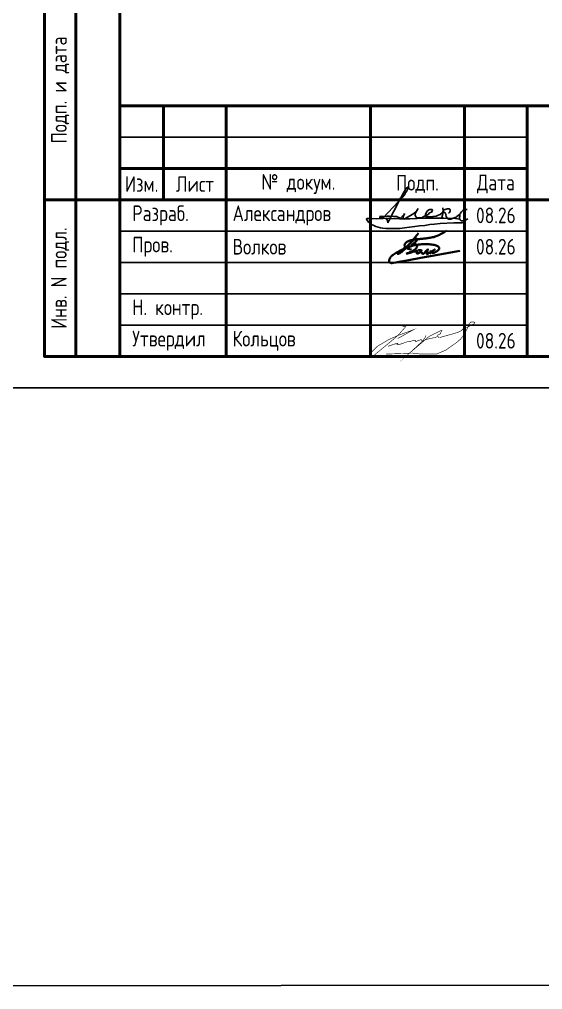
# Model space of a CAD drawing. Header units: millimetres. Extents: x -1043 to 5194, y -96 to 618.
# Drawn here: x -416 to -332.5, y -96 to 58.8 of the extents above; entities that cross this region are included whole.
import ezdxf

# ---------------------------------------------------------------- set-up
doc = ezdxf.new("R2010")
doc.units = ezdxf.units.MM
doc.layers.add('Подписи', color=7, linetype='Continuous')
doc.styles.add('Gost_type_A', font='GOST_A.TTF')

# ---------------------------------------------------------------- blocks, each defined once
blk = doc.blocks.new('Штамп левый нижний')
at = {"lineweight": 50}
for points in [[(-12, 145), (-7, 145), (-7, 110), (-12, 110)], [(-7, 145), (0, 145), (0, 110), (-7, 110)], [(-12, 110), (-7, 110), (-7, 85), (-12, 85)], [(-7, 110), (0, 110), (0, 85), (-7, 85)], [(-12, 85), (-7, 85), (-7, 60), (-12, 60)], [(-7, 85), (0, 85), (0, 60), (-7, 60)], [(-12, 60), (-7, 60), (-7, 25), (-12, 25)], [(-7, 60), (0, 60), (0, 25), (-7, 25)], [(-12, 25), (-7, 25), (-7, 0), (-12, 0)], [(-7, 25), (0, 25), (0, 0), (-7, 0)]]:
    blk.add_lwpolyline(points, close=True, dxfattribs=at)
at = {"char_height": 2.5, "attachment_point": 5, "rotation": 90, "style": 'Gost_type_A'}
for s, insert, width in [('Подп. и дата', (-9.5, 127.5), 35), ('Инв. № дубл.', (-9.5, 97.5), 25), ('Взам. инв. №', (-9.5, 72.5), 25), ('Подп. и дата', (-9.5, 42.5), 35), ('Инв. N подл.', (-9.5, 12.5), 25)]:
    blk.add_mtext(s, dxfattribs=dict(at, insert=insert, width=width))
blk = doc.blocks.new('Формат_А4')
blk.add_lwpolyline([(0, 297), (0, 0), (-210, 0), (-210, 297)], close=True)
at = {"lineweight": 50}
blk.add_lwpolyline([(-190, 292), (-5, 292), (-5, 5), (-190, 5)], close=True, dxfattribs=at)
blk = doc.blocks.new('Штамп большой нижний текстовый')
for points in [[(-185, 40), (-178, 40), (-178, 35), (-185, 35)], [(-178, 40), (-168, 40), (-168, 35), (-178, 35)], [(-168, 40), (-145, 40), (-145, 35), (-168, 35)], [(-145, 40), (-130, 40), (-130, 35), (-145, 35)], [(-130, 40), (-120, 40), (-120, 35), (-130, 35)], [(-185, 35), (-178, 35), (-178, 30), (-185, 30)], [(-178, 35), (-168, 35), (-168, 30), (-178, 30)], [(-168, 35), (-145, 35), (-145, 30), (-168, 30)], [(-145, 35), (-130, 35), (-130, 30), (-145, 30)], [(-130, 35), (-120, 35), (-120, 30), (-130, 30)], [(-185, 25), (-168, 25), (-168, 20), (-185, 20)], [(-168, 25), (-145, 25), (-145, 20), (-168, 20)], [(-145, 25), (-130, 25), (-130, 20), (-145, 20)], [(-130, 25), (-120, 25), (-120, 20), (-130, 20)], [(-185, 20), (-168, 20), (-168, 15), (-185, 15)], [(-168, 20), (-145, 20), (-145, 15), (-168, 15)], [(-145, 20), (-130, 20), (-130, 15), (-145, 15)], [(-130, 20), (-120, 20), (-120, 15), (-130, 15)], [(-185, 15), (-168, 15), (-168, 10), (-185, 10)], [(-168, 15), (-145, 15), (-145, 10), (-168, 10)], [(-145, 15), (-130, 15), (-130, 10), (-145, 10)], [(-130, 15), (-120, 15), (-120, 10), (-130, 10)], [(-185, 10), (-168, 10), (-168, 5), (-185, 5)], [(-168, 10), (-145, 10), (-145, 5), (-168, 5)], [(-145, 10), (-130, 10), (-130, 5), (-145, 5)], [(-130, 10), (-120, 10), (-120, 5), (-130, 5)], [(-185, 5), (-168, 5), (-168, 0), (-185, 0)], [(-168, 5), (-145, 5), (-145, 0), (-168, 0)], [(-145, 5), (-130, 5), (-130, 0), (-145, 0)], [(-130, 5), (-120, 5), (-120, 0), (-130, 0)]]:
    blk.add_lwpolyline(points, close=True)
at = {"lineweight": 50}
for points in [[(-185, 40), (-120, 40), (-120, 30), (-185, 30)], [(-178, 40), (-168, 40), (-168, 30), (-178, 30)], [(-145, 40), (-130, 40), (-130, 30), (-145, 30)], [(-120, 25), (0, 25), (0, 40), (-120, 40)], [(-185, 30), (-178, 30), (-178, 25), (-185, 25)], [(-178, 30), (-168, 30), (-168, 25), (-178, 25)], [(-168, 30), (-145, 30), (-145, 25), (-168, 25)], [(-145, 30), (-130, 30), (-130, 25), (-145, 25)], [(-130, 30), (-120, 30), (-120, 25), (-130, 25)], [(-185, 25), (-168, 25), (-168, 0), (-185, 0)], [(-168, 25), (-145, 25), (-145, 0), (-168, 0)], [(-145, 25), (-130, 25), (-130, 0), (-145, 0)], [(-130, 25), (-120, 25), (-120, 0), (-130, 0)], [(-120, 25), (-50, 25), (-50, 0), (-120, 0)]]:
    blk.add_lwpolyline(points, close=True, dxfattribs=at)
at = {"char_height": 2.5, "style": 'Gost_type_A'}
for s, insert, width, attachment_point in [('Изм.', (-181.5, 27.5), 7, 5), ('Лист', (-173, 27.5), 10, 5), ('№ докум.', (-156.5, 27.5), 23, 5), ('Подп.', (-137.5, 27.5), 15, 5), ('Дата', (-125, 27.5), 10, 5), ('\\pxl0.8;Разраб.', (-185, 22.5), 17, 4), ('\\pxl0.8;Пров.', (-185, 17.5), 17, 4), ('\\pxl0.8;Н. контр.', (-185, 7.5), 17, 4), ('\\pxl0.8;Утвердил', (-185, 2.5), 17, 4)]:
    blk.add_mtext(s, dxfattribs=dict(at, insert=insert, width=width, attachment_point=attachment_point))
blk = doc.blocks.new('Сотрудник 7_1')
at = {"lineweight": 35}
for points in [[(4.39, 2), (4.09, 2.07), (3.85, 2.15), (3.67, 2.21), (3.55, 2.27), (3.46, 2.33), (3.4, 2.39), (3.37, 2.44), (3.35, 2.5), (3.33, 2.55), (3.32, 2.61), (3.31, 2.66), (3.31, 2.72), (3.31, 2.77), (3.32, 2.83), (3.34, 2.89), (3.36, 2.94), (3.39, 2.99), (3.43, 3.05), (3.48, 3.1), (3.54, 3.15), (3.6, 3.2), (3.67, 3.24), (3.74, 3.29), (3.82, 3.33), (3.91, 3.37), (4.01, 3.4), (4.11, 3.44), (4.22, 3.47), (4.34, 3.5), (4.47, 3.53), (4.62, 3.56), (4.77, 3.58), (4.93, 3.61), (5.11, 3.63), (5.29, 3.65), (5.48, 3.67), (5.67, 3.69), (5.85, 3.71), (6.04, 3.72), (6.21, 3.74), (6.38, 3.76), (6.55, 3.77), (6.71, 3.79), (6.86, 3.81), (7.02, 3.83), (7.19, 3.86), (7.36, 3.89), (7.54, 3.92), (7.74, 3.96), (7.95, 4.01), (8.19, 4.09), (8.47, 4.19), (8.78, 4.33), (9.15, 4.51), (9.57, 4.74), (10.05, 5.03)], [(5.51, 4.62), (4.98, 3.97), (4.54, 3.43), (4.18, 3.01), (3.9, 2.68), (3.67, 2.43), (3.49, 2.24), (3.34, 2.09), (3.21, 1.97), (3.08, 1.86), (2.97, 1.76), (2.86, 1.67), (2.76, 1.6), (2.67, 1.53), (2.59, 1.47), (2.52, 1.42), (2.45, 1.38), (2.4, 1.35), (2.35, 1.33), (2.31, 1.31), (2.28, 1.3), (2.25, 1.3), (2.23, 1.3), (2.21, 1.31), (2.2, 1.31), (2.19, 1.33), (2.18, 1.34), (2.18, 1.36), (2.18, 1.38), (2.18, 1.4), (2.19, 1.42), (2.2, 1.45), (2.22, 1.48), (2.25, 1.51), (2.28, 1.55), (2.32, 1.59), (2.36, 1.63), (2.42, 1.67), (2.49, 1.72), (2.56, 1.78), (2.65, 1.84), (2.75, 1.9), (2.87, 1.97), (2.99, 2.04), (3.12, 2.12), (3.25, 2.21), (3.39, 2.3), (3.53, 2.41), (3.67, 2.52), (3.81, 2.64), (3.94, 2.77), (4.07, 2.9), (4.2, 3.03), (4.32, 3.15), (4.44, 3.27), (4.55, 3.37), (4.65, 3.46), (4.74, 3.54), (4.82, 3.6), (4.9, 3.64), (4.97, 3.68), (5.03, 3.7), (5.08, 3.72), (5.13, 3.73), (5.17, 3.73), (5.21, 3.73), (5.24, 3.73), (5.26, 3.73), (5.28, 3.72), (5.3, 3.71), (5.31, 3.7), (5.32, 3.68), (5.33, 3.66), (5.33, 3.64), (5.32, 3.61), (5.32, 3.58), (5.3, 3.54), (5.28, 3.5), (5.25, 3.46), (5.21, 3.41), (5.16, 3.36), (5.1, 3.3), (5.03, 3.23), (4.96, 3.17), (4.88, 3.1), (4.8, 3.04), (4.72, 2.98), (4.65, 2.92), (4.59, 2.87), (4.53, 2.83), (4.49, 2.8), (4.46, 2.77), (4.43, 2.76), (4.42, 2.75), (4.42, 2.74), (4.43, 2.75), (4.45, 2.75), (4.49, 2.76), (4.53, 2.78), (4.58, 2.8), (4.64, 2.82), (4.7, 2.84), (4.76, 2.85), (4.83, 2.86), (4.89, 2.87), (4.95, 2.88), (5.01, 2.87), (5.06, 2.87), (5.11, 2.85), (5.15, 2.84), (5.19, 2.81), (5.22, 2.78), (5.25, 2.75), (5.27, 2.72), (5.29, 2.68), (5.3, 2.63), (5.3, 2.59), (5.3, 2.54), (5.29, 2.49), (5.27, 2.44), (5.26, 2.38), (5.23, 2.33), (5.2, 2.28), (5.17, 2.22), (5.12, 2.17), (5.07, 2.11), (5, 2.05), (4.92, 1.99), (4.83, 1.93), (4.73, 1.86), (4.6, 1.79), (4.47, 1.72), (4.31, 1.65), (4.15, 1.57), (3.96, 1.49), (3.76, 1.41), (3.54, 1.32)], [(6.04, 1.58), (6.05, 1.53), (6.06, 1.49), (6.06, 1.46), (6.07, 1.43), (6.09, 1.4), (6.1, 1.38), (6.12, 1.36), (6.14, 1.35), (6.16, 1.33), (6.19, 1.33), (6.22, 1.33), (6.25, 1.33), (6.28, 1.33), (6.31, 1.34), (6.34, 1.36), (6.37, 1.38), (6.4, 1.4), (6.43, 1.43), (6.46, 1.46), (6.49, 1.5), (6.52, 1.53), (6.55, 1.57), (6.58, 1.62), (6.62, 1.66), (6.65, 1.71), (6.69, 1.75), (6.73, 1.8), (6.78, 1.84), (6.82, 1.88), (6.85, 1.92), (6.89, 1.95), (6.92, 1.98), (6.95, 2.01), (6.97, 2.03), (6.98, 2.05), (7, 2.06), (7, 2.06), (7.01, 2.06), (7.01, 2.05), (7, 2.03), (7, 2), (6.99, 1.96), (6.97, 1.93), (6.96, 1.88), (6.94, 1.83), (6.93, 1.79), (6.91, 1.74), (6.9, 1.69), (6.89, 1.64), (6.88, 1.6), (6.87, 1.56), (6.86, 1.53), (6.85, 1.49), (6.84, 1.46), (6.84, 1.43), (6.84, 1.41), (6.84, 1.38), (6.84, 1.36), (6.84, 1.35), (6.84, 1.33), (6.84, 1.32), (6.85, 1.31), (6.86, 1.3), (6.86, 1.29), (6.87, 1.29), (6.88, 1.28), (6.89, 1.28), (6.9, 1.27), (6.91, 1.27), (6.92, 1.27), (6.93, 1.28), (6.95, 1.28), (6.96, 1.29), (6.97, 1.29), (6.98, 1.3), (7, 1.32), (7.03, 1.34), (7.06, 1.37), (7.1, 1.41), (7.15, 1.45), (7.21, 1.5), (7.27, 1.56), (7.34, 1.62), (7.41, 1.68), (7.48, 1.73), (7.54, 1.77), (7.58, 1.79), (7.6, 1.79), (7.61, 1.77), (7.59, 1.72), (7.57, 1.67), (7.54, 1.61), (7.5, 1.54), (7.46, 1.48), (7.43, 1.43), (7.41, 1.4), (7.4, 1.38), (7.41, 1.38), (7.42, 1.4), (7.45, 1.43), (7.49, 1.48), (7.54, 1.53), (7.6, 1.59), (7.66, 1.66), (7.73, 1.72), (7.81, 1.79), (7.88, 1.85), (7.95, 1.9), (8.01, 1.95), (8.06, 1.99), (8.09, 2.01), (8.11, 2.02), (8.1, 2.02), (8.07, 1.99), (8.03, 1.96), (7.98, 1.91), (7.92, 1.86), (7.87, 1.81), (7.81, 1.76), (7.76, 1.71), (7.73, 1.67), (7.7, 1.64), (7.68, 1.61), (7.67, 1.58), (7.67, 1.56), (7.67, 1.54), (7.68, 1.53), (7.7, 1.51), (7.71, 1.5), (7.73, 1.49), (7.75, 1.48), (7.77, 1.48), (7.8, 1.47), (7.83, 1.47), (7.87, 1.48), (7.91, 1.48), (7.96, 1.5), (8.01, 1.51), (8.07, 1.53), (8.13, 1.55), (8.19, 1.58), (8.26, 1.62), (8.33, 1.66), (8.4, 1.71), (8.48, 1.76), (8.55, 1.82), (8.63, 1.89), (8.69, 1.95), (8.75, 2.02), (8.79, 2.1), (8.82, 2.17), (8.83, 2.24), (8.81, 2.31), (8.78, 2.37), (8.72, 2.44), (8.65, 2.5), (8.56, 2.56), (8.44, 2.61), (8.31, 2.66), (8.17, 2.71), (8, 2.75), (7.83, 2.78), (7.64, 2.81), (7.44, 2.84), (7.22, 2.86), (7, 2.88), (6.77, 2.88), (6.53, 2.89), (6.29, 2.88), (6.04, 2.87), (5.79, 2.84), (5.52, 2.81), (5.25, 2.77), (4.97, 2.71), (4.68, 2.64), (4.38, 2.55), (4.06, 2.44), (3.74, 2.32), (3.42, 2.2), (3.11, 2.06), (2.8, 1.92), (2.51, 1.78), (2.25, 1.65), (2.01, 1.52), (1.8, 1.4), (1.62, 1.29), (1.47, 1.18), (1.35, 1.09), (1.24, 0.99), (1.15, 0.91), (1.08, 0.82), (1.02, 0.74), (0.97, 0.65), (0.93, 0.57), (0.89, 0.49), (0.86, 0.41), (0.84, 0.34), (0.83, 0.27), (0.82, 0.21), (0.82, 0.15), (0.83, 0.11), (0.84, 0.07), (0.85, 0.04), (0.87, 0.01), (0.89, -0.01), (0.91, -0.03), (0.94, -0.05), (0.97, -0.07), (1, -0.08), (1.03, -0.1), (1.07, -0.11), (1.1, -0.12), (1.13, -0.13), (1.17, -0.14), (1.2, -0.15), (1.24, -0.15), (1.29, -0.15), (1.47, -0.12), (1.9, -0.04), (2.7, 0.1), (3.99, 0.34), (5.91, 0.69), (8.58, 1.18), (12.12, 1.82)], [(3.54, 1.32), (4.17, 1.5), (4.63, 1.63), (4.96, 1.71), (5.17, 1.76), (5.28, 1.77), (5.33, 1.76), (5.34, 1.73), (5.32, 1.7), (5.3, 1.66), (5.28, 1.62), (5.27, 1.58), (5.26, 1.55), (5.25, 1.51), (5.24, 1.48), (5.24, 1.45), (5.24, 1.42), (5.24, 1.4), (5.25, 1.39), (5.26, 1.37), (5.27, 1.36), (5.29, 1.36), (5.31, 1.36), (5.33, 1.36), (5.35, 1.36), (5.39, 1.37), (5.42, 1.38), (5.46, 1.4), (5.49, 1.41), (5.54, 1.43), (5.58, 1.45), (5.62, 1.48), (5.67, 1.51), (5.72, 1.54), (5.76, 1.57), (5.81, 1.61), (5.85, 1.64), (5.89, 1.68), (5.93, 1.72), (5.96, 1.75), (5.99, 1.78), (6, 1.81), (6.02, 1.83), (6.02, 1.86), (6.01, 1.87), (6, 1.89), (5.98, 1.9), (5.95, 1.91), (5.91, 1.92), (5.87, 1.92), (5.81, 1.92), (5.75, 1.92), (5.69, 1.92), (5.63, 1.91), (5.57, 1.9), (5.51, 1.89), (5.46, 1.88)]]:
    blk.add_lwpolyline(points, dxfattribs=at)

msp = doc.modelspace()

# ---------------------------------------------------------------- linework, layer by layer
msp.add_lwpolyline([(-1042.57, 612), (5193.89, 618), (5193.89, -90), (-1042.57, -96)], close=True)
at = {"const_width": 0.0934}
for points in [[(-354.86, 9.73), (-354.4, 9.73), (-355.64, 8.33), (-356.57, 7.55), (-358.52, 5.93), (-359.64, 5), (-360, 5), (-360, 5.22), (-359.84, 5.68), (-358.91, 6.62), (-357.04, 7.71), (-355.64, 8.33), (-353.15, 9.26), (-355.64, 7.86)], [(-357.2, 6.62), (-356.26, 6.93), (-355.8, 7.09), (-355.64, 7.09), (-355.8, 6.93), (-355.64, 6.93), (-355.33, 6.93), (-353.93, 7.4), (-353.62, 7.4), (-353.15, 7.55), (-352.84, 7.55), (-352.84, 7.4), (-352.68, 7.4), (-351.9, 7.71), (-351.75, 7.4), (-351.13, 7.71), (-349.72, 8.02), (-349.26, 8.18), (-349.1, 8.02), (-348.95, 8.02), (-346.14, 8.8), (-345.52, 9.11), (-345.21, 9.42), (-344.9, 9.58), (-344.43, 9.73), (-343.81, 10.04), (-343.5, 10.2), (-343.34, 10.35), (-343.5, 10.51), (-343.81, 10.51), (-343.96, 10.51), (-344.28, 10.2), (-344.43, 9.73), (-345.05, 8.49), (-345.68, 7.71), (-346.45, 7.09), (-348.01, 6), (-349.1, 5.53), (-349.41, 5.37), (-351.9, 5.37), (-353.31, 5.53), (-357.51, 5.37)], [(-351.13, 8.33), (-351.28, 8.02), (-351.75, 7.4), (-353.77, 5.53), (-350.66, 8.18), (-348.79, 9.11), (-348.63, 9.11), (-348.79, 8.8), (-348.79, 8.64), (-349.41, 8.33)]]:
    msp.add_lwpolyline(points, dxfattribs=at)
at = {"layer": 'Подписи', "linetype": 'ByBlock'}
for p, q in [((-354.76, 31.09), (-354.83, 30.94)), ((-354.59, 31.37), (-354.76, 31.09)), ((-354.47, 31.56), (-354.59, 31.37)), ((-354.52, 30.89), (-354.39, 31.1)), ((-354.39, 31.72), (-354.47, 31.56)), ((-354.22, 31.9), (-354.39, 31.72)), ((-354.39, 31.1), (-354.19, 31.42)), ((-354.07, 32.01), (-354.22, 31.9)), ((-354.19, 31.42), (-353.98, 31.82)), ((-353.98, 32.03), (-354.07, 32.01)), ((-353.98, 31.82), (-353.98, 32.03)), ((-358.03, 27.06), (-355.53, 29.71)), ((-355.61, 29.48), (-357.03, 26.75)), ((-355.5, 29.69), (-355.61, 29.48)), ((-355.53, 29.71), (-354.93, 30.35)), ((-355.39, 29.95), (-355.5, 29.69)), ((-355.19, 30.31), (-355.39, 29.95)), ((-355.13, 30.42), (-355.19, 30.31)), ((-355.02, 30.58), (-355.13, 30.42)), ((-354.92, 30.82), (-355.02, 30.58)), ((-354.93, 30.35), (-354.61, 30.74)), ((-354.93, 30.35), (-354.64, 30.73)), ((-354.93, 30.35), (-354.77, 30.54)), ((-354.93, 30.35), (-354.77, 30.54)), ((-354.93, 30.35), (-354.77, 30.54)), ((-354.83, 30.94), (-354.92, 30.82)), ((-354.85, 30.45), (-354.61, 30.74)), ((-354.77, 30.54), (-354.52, 30.89)), ((-354.61, 30.74), (-354.48, 30.95)), ((-353.26, 27.72), (-352.96, 27.93)), ((-352.96, 27.93), (-352.6, 28.3)), ((-352.64, 28.15), (-352.9, 27.75)), ((-352.39, 28.6), (-352.64, 28.15)), ((-352.6, 28.3), (-352.39, 28.6)), ((-351.05, 28), (-351.14, 27.83)), ((-350.92, 28.23), (-351.05, 28)), ((-350.69, 28.37), (-350.92, 28.23)), ((-350.81, 27.64), (-350.57, 27.9)), ((-350.51, 28.46), (-350.69, 28.37)), ((-350.57, 27.9), (-350.29, 28.02)), ((-350.17, 28.44), (-350.51, 28.46)), ((-350.29, 28.02), (-350.09, 28.29)), ((-350.09, 28.29), (-350.17, 28.44)), ((-348.89, 27.65), (-348.52, 27.97)), ((-348.52, 27.97), (-348.39, 28.19)), ((-348.4, 28.05), (-348.48, 27.8)), ((-348.39, 28.23), (-348.45, 28.73)), ((-348.39, 28.19), (-348.4, 28.05)), ((-348.39, 28.26), (-348.24, 28.37)), ((-348.39, 28.19), (-348.39, 28.23)), ((-348.39, 28.12), (-348.06, 27.87)), ((-348.24, 28.37), (-347.76, 28.52)), ((-348.06, 27.87), (-347.97, 27.6)), ((-347.76, 28.52), (-347.39, 28.52)), ((-347.43, 27.9), (-347.54, 27.89)), ((-347.38, 27.94), (-347.43, 27.9)), ((-347.39, 28.52), (-347.27, 28.42)), ((-347.31, 28.18), (-347.38, 27.94)), ((-347.27, 28.42), (-347.31, 28.18)), ((-345.67, 27.83), (-345.47, 28.08)), ((-345.47, 28.08), (-345.26, 28.29)), ((-345.26, 28.29), (-345.08, 28.42)), ((-345.08, 28.42), (-344.87, 28.42)), ((-344.87, 28.42), (-344.6, 28.42)), ((-360.62, 26.88), (-360.52, 26.73)), ((-360.54, 27.02), (-360.29, 27.02)), ((-360.52, 26.73), (-360.31, 26.44)), ((-360.31, 26.44), (-360, 26.2)), ((-360.29, 27.02), (-359.05, 26.95)), ((-359.05, 26.95), (-358.44, 26.99)), ((-358.58, 27.3), (-358.29, 27.37)), ((-358.4, 27.21), (-358.58, 27.3)), ((-358.5, 27.23), (-358.49, 27.06)), ((-358.49, 27.06), (-358.38, 26.99)), ((-357.87, 27.06), (-358.4, 27.21)), ((-358.38, 26.99), (-358.08, 26.97)), ((-358.29, 27.37), (-357.81, 27.34)), ((-358.16, 27.05), (-355.36, 26.96)), ((-358.08, 26.97), (-358.03, 27.06)), ((-357.45, 26.97), (-357.87, 27.06)), ((-357.81, 27.34), (-357.4, 27.39)), ((-357.28, 26.68), (-357.45, 26.97)), ((-357.4, 27.39), (-356.99, 27.38)), ((-357.22, 26.29), (-357.28, 26.68)), ((-357.03, 26.75), (-357.22, 26.29)), ((-356.99, 27.38), (-356.33, 27.32)), ((-356.33, 27.32), (-355.76, 27.32)), ((-355.73, 27.28), (-355.79, 27.32)), ((-355.65, 27.23), (-355.73, 27.28)), ((-355.48, 27.16), (-355.65, 27.23)), ((-355.37, 27.11), (-355.48, 27.16)), ((-355.36, 27.1), (-355.19, 27.06)), ((-355.36, 26.96), (-353.7, 26.96)), ((-355.19, 27.06), (-354.97, 27.34)), ((-354.97, 27.34), (-354.73, 27.48)), ((-354.8, 27.26), (-354.81, 27.16)), ((-354.81, 27.16), (-354.8, 27.01)), ((-354.55, 27.82), (-354.8, 27.26)), ((-354.8, 27.01), (-354.69, 26.9)), ((-354.73, 27.48), (-354.58, 27.72)), ((-354.69, 26.9), (-354.35, 27.08)), ((-354.58, 27.72), (-354.55, 27.82)), ((-354.35, 27.08), (-354.11, 27.2)), ((-354.11, 27.2), (-353.26, 27.72)), ((-353.7, 26.96), (-351.4, 27.05)), ((-352.9, 27.75), (-352.9, 27.56)), ((-352.9, 27.56), (-352.83, 27.37)), ((-352.83, 27.37), (-352.74, 27.21)), ((-352.74, 27.21), (-352.55, 27.12)), ((-352.55, 27.12), (-351.78, 27.17)), ((-351.78, 27.17), (-351.5, 27.3)), ((-351.5, 27.3), (-351.21, 27.45)), ((-351.4, 27.05), (-348.3, 27.05)), ((-351.24, 27.67), (-351.27, 27.48)), ((-351.27, 27.48), (-351.23, 27.32)), ((-351.14, 27.83), (-351.24, 27.67)), ((-351.23, 27.32), (-351.02, 27.28)), ((-351.21, 27.45), (-350.81, 27.64)), ((-351.02, 27.28), (-350.9, 27.27)), ((-350.9, 27.27), (-350.17, 27.28)), ((-350.17, 27.28), (-349.99, 27.3)), ((-349.99, 27.3), (-349.52, 27.39)), ((-349.52, 27.39), (-349.3, 27.48)), ((-349.3, 27.48), (-349.04, 27.57)), ((-349.04, 27.57), (-348.89, 27.65)), ((-348.5, 27.53), (-348.63, 27.18)), ((-348.48, 27.8), (-348.5, 27.53)), ((-348.3, 27.05), (-346.45, 26.98)), ((-347.97, 27.6), (-347.91, 27.37)), ((-347.91, 27.37), (-347.82, 27.12)), ((-347.82, 27.12), (-347.67, 26.97)), ((-347.67, 26.97), (-347.53, 26.88)), ((-347.53, 26.88), (-347.21, 26.88)), ((-347.21, 26.88), (-346.8, 27.08)), ((-346.8, 27.08), (-346.36, 27.19)), ((-346.72, 26.31), (-346.18, 26.33)), ((-346.45, 26.98), (-345.74, 26.91)), ((-346.36, 27.19), (-346.22, 27.31)), ((-346.22, 27.31), (-345.96, 27.54)), ((-346.18, 26.33), (-345.78, 26.33)), ((-345.96, 27.54), (-345.67, 27.83)), ((-345.77, 27.37), (-345.78, 27.21)), ((-345.78, 27.21), (-345.78, 27.02)), ((-345.78, 27.02), (-345.71, 26.8)), ((-345.78, 26.33), (-345.37, 26.33)), ((-345.75, 27.54), (-345.77, 27.37)), ((-345.73, 27.74), (-345.75, 27.54)), ((-345.71, 26.8), (-345.56, 26.65)), ((-345.56, 26.65), (-345.37, 26.62)), ((-345.37, 26.62), (-345.07, 26.62)), ((-345.37, 26.33), (-345.18, 26.35)), ((-345.18, 26.35), (-344.67, 26.83)), ((-345.07, 26.62), (-344.67, 26.83)), ((-344.67, 26.83), (-344.48, 26.97)), ((-360, 26.2), (-359.83, 26.07)), ((-359.83, 26.07), (-359.55, 25.92)), ((-359.55, 25.92), (-359.15, 25.71)), ((-359.15, 25.71), (-358.77, 25.61)), ((-358.77, 25.61), (-358.42, 25.53)), ((-358.42, 25.53), (-358.03, 25.46)), ((-358.03, 25.46), (-357.56, 25.41)), ((-357.56, 25.41), (-357.05, 25.41)), ((-357.05, 25.41), (-355.33, 25.42)), ((-355.33, 25.42), (-354.55, 25.51)), ((-354.55, 25.51), (-353.77, 25.6)), ((-353.77, 25.6), (-352.92, 25.72)), ((-352.92, 25.72), (-352.18, 25.82)), ((-352.18, 25.82), (-351.35, 25.9)), ((-351.35, 25.9), (-350.52, 26.02)), ((-350.52, 26.02), (-349.8, 26.1)), ((-349.8, 26.1), (-348.91, 26.2)), ((-348.91, 26.2), (-346.72, 26.31))]:
    msp.add_line(p, q, dxfattribs=at)
at = {"layer": 'Подписи', "linetype": 'ByBlock', "lineweight": 25}
msp.add_arc((-360.52, 26.92), 0.104, 79.793, 227.5165, dxfattribs=at)

# ---------------------------------------------------------------- block references
for name, p in [('Формат_А4', (-210, 0)), ('Штамп левый нижний', (-400, 5)), ('Штамп большой нижний текстовый', (-215, 5)), ('Сотрудник 7_1', (-357.86, 20.04))]:
    msp.add_blockref(name, p)

# ---------------------------------------------------------------- texts
at = {"char_height": 2.5, "style": 'Gost_type_A'}
for s, insert, width, attachment_point in [('Александров', (-382, 27.5), 22, 4), ('08.26', (-340, 27.5), 10, 5), ('Волков', (-382, 22.5), 22, 4), ('08.26', (-340, 22.5), 10, 5), ('Кольцов', (-382, 7.5), 22, 4), ('08.26', (-340, 7.5), 10, 5)]:
    msp.add_mtext(s, dxfattribs=dict(at, insert=insert, width=width, attachment_point=attachment_point))

doc.saveas('drawing.dxf')
